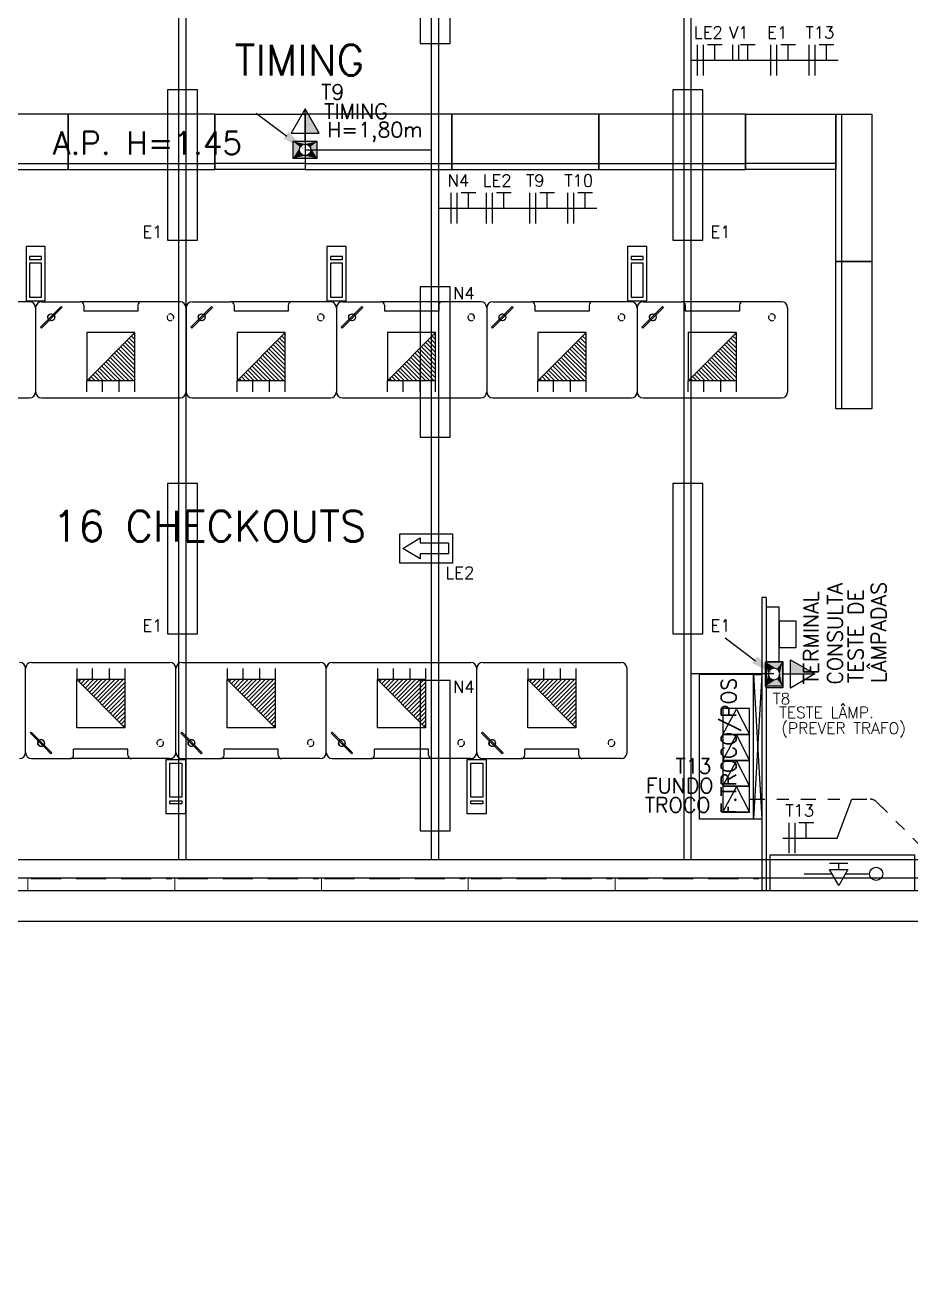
# Model space of a CAD drawing. Header units: metres. Extents: x -367 to 368, y -238 to 226.
# Drawn here: x 206.63 to 213.99, y 196.98 to 207.45 of the extents above; entities that cross this region are included whole.
import ezdxf
from ezdxf.enums import TextEntityAlignment as Align

# ---------------------------------------------------------------- set-up
doc = ezdxf.new("R2010")
doc.units = ezdxf.units.M
for name, pattern in [('CONTINOUS', [0]), ('DASHDOT2', [0.5, 0.25, -0.125, 0, -0.125]), ('LA_BAU_BASES GERAIS_R00$0$LA_BAU_MERC_R01$0$HIDDEN', [0.375, 0.25, -0.125])]:
    doc.linetypes.add(name, pattern=pattern)
for name, color, linetype in [('A-SIMBELET', 10, 'Continuous'), ('ELE-ELÉTRICA', 160, 'Continuous'), ('INCENDIO', 10, 'CONTINOUS'), ('LA_BAU_BASES GERAIS_R00$0$base', 253, 'Continuous'), ('LA_BAU_BASES GERAIS_R00$0$LA_BAU_MERC_R01$0$CHECK-OUT', 6, 'Continuous'), ('LA_BAU_LUM TÉRREO_R02$0$ARQ-HAC-251', 251, 'Continuous'), ('LA_BAU_LUM TÉRREO_R02$0$ARQ-LUM', 2, 'Continuous')]:
    doc.layers.add(name, color=color, linetype=linetype)
doc.styles.add('LA_BAU_BASES GERAIS_R00$0$LA_BAU_MERC_R01$0$R40-125-RS', font='romans.shx', dxfattribs={"height": 0.1248})
doc.styles.add('LA_BAU_BASES GERAIS_R00$0$LA_BAU_MERC_R01$0$R60-125-RS', font='romans.shx', dxfattribs={"height": 0.19})
doc.styles.add('LA_BAU_BASES GERAIS_R00$0$LA_BAU_MERC_R01$0$R80-125-RS', font='romans.shx', dxfattribs={"height": 0.25375})
doc.styles.add('LA_BAU_BASES GERAIS_R00$0$LA_BAU_MERC_R01$0$RS80', font='ROMANS', dxfattribs={"height": 0.18})
doc.styles.add('LA_BAU_BASES GERAIS_R00$0$R60-125-RS', font='romans.shx', dxfattribs={"height": 0.19})
doc.styles.add('LA_BAU_BASES GERAIS_R00$0$R80-100-RS', font='romans.shx', dxfattribs={"height": 0.203})
doc.styles.get("Standard").update_dxf_attribs({"font": 'romans.shx'})
pattern_1 = [(45, (200.66, 197.437384), (-0.0561266, 0.0561266), [])]

# ---------------------------------------------------------------- blocks, each defined once
blk = doc.blocks.new('LA_BAU_BASES GERAIS_R00$0$LA_BAU_ALVENARIA TÉRREO_R01')
at = {"layer": 'LA_BAU_BASES GERAIS_R00$0$base', "linetype": 'Continuous'}
for p, q in [((213.314, 200.482), (213.465, 200.482)), ((213.39, 200.427), (213.39, 200.482)), ((213.102, 200.392), (213.335, 200.392)), ((213.445, 200.392), (213.647, 200.392))]:
    blk.add_line(p, q, dxfattribs=at)
for points in [[(244.37, 177.984), (244.37, 197.72), (244.49, 197.72), (244.49, 198.93), (245.022, 198.93), (245.022, 199.259), (244.872, 199.259), (244.872, 199.08), (244.37, 199.08), (244.37, 200.03), (244.872, 200.03), (244.872, 199.86), (245.022, 199.86), (245.022, 200.25), (235.3, 200.25), (235.3, 200.601), (235.15, 200.601), (235.15, 200.25), (200.064, 200.25)], [(200.03, 200.25), (200, 200.25), (200, 200), (244.01, 200), (244.01, 177.95), (244.37, 177.95), (244.37, 177.95)]]:
    blk.add_lwpolyline(points, dxfattribs=at)
for points in [[(212.821, 200.25), (212.821, 200.55), (214.021, 200.55), (214.021, 200.25)], [(213.314, 200.427), (213.465, 200.427), (213.39, 200.296)]]:
    blk.add_lwpolyline(points, close=True, dxfattribs=at)
blk.add_circle((213.702, 200.392), 0.0549, dxfattribs=at)
blk = doc.blocks.new('LA_BAU_BASES GERAIS_R00$0$LA_BAU_MERC_R01$0$MON')
at = {"layer": 'LA_BAU_BASES GERAIS_R00$0$LA_BAU_MERC_R01$0$CHECK-OUT', "color": 8}
for p, q in [((76.653, 39.314), (76.661, 39.322)), ((76.772, 39.195), (76.653, 39.314)), ((76.832, 39.151), (76.661, 39.322)), ((76.772, 39.195), (76.824, 39.143)), ((76.824, 39.143), (76.832, 39.151))]:
    blk.add_line(p, q, dxfattribs=at)
for start, end in [(56.537, 123.463), (326.537, 56.537), (146.537, 236.537), (236.537, 303.463)]:
    blk.add_arc((76.743, 39.232), 0.028, start, end, dxfattribs=at)
blk = doc.blocks.new('LA_BAU_BASES GERAIS_R00$0$LA_BAU_MERC_R01$0$FTPOS')
for p, q in [((-1.2, 0), (0, 0)), ((-1.2, -0.07), (-1.2, 0)), ((-1.2, -0.07), (0, 0)), ((-1.2, 0), (0, -0.07)), ((0, -0.07), (0, 0))]:
    blk.add_line(p, q)
blk.add_lwpolyline([(-1.2, -0.52), (0, -0.52), (0, -0.07), (-1.2, -0.07)], close=True)
at = {"style": 'LA_BAU_BASES GERAIS_R00$0$LA_BAU_MERC_R01$0$R40-125-RS', "width": 0.900554}
blk.add_text('F.TROCO/POS', height=0.1248, rotation=180, dxfattribs=at).set_placement((-0.036, -0.214), (-1.171, -0.214), align=Align.FIT)
blk = doc.blocks.new('LA_BAU_BASES GERAIS_R00$0$LA_BAU_MERC_R01')
at = {"layer": 'LA_BAU_BASES GERAIS_R00$0$base'}
h = blk.add_hatch(dxfattribs=at)
h.set_pattern_fill('ANSI31', color=256, scale=0.2, angle=1080.0001, style=0)
h.set_pattern_definition([(135.00015, (224.828037, 242.559148), (0.017677624, 0.017677715), [])])
h.paths.add_polyline_path([(207.14, 204.493), (207.54, 204.493), (207.54, 204.893)])
h = blk.add_hatch(dxfattribs=at)
h.set_pattern_fill('ANSI31', color=256, scale=0.2, angle=1080.0001, style=0)
h.set_pattern_definition([(135.00015, (226.078037, 242.559148), (0.017677624, 0.017677715), [])])
h.paths.add_polyline_path([(208.39, 204.493), (208.79, 204.493), (208.79, 204.893)])
h = blk.add_hatch(dxfattribs=at)
h.set_pattern_fill('ANSI31', color=256, scale=0.2, angle=1080.0001, style=0)
h.set_pattern_definition([(135.00015, (227.328037, 242.559148), (0.017677624, 0.017677715), [])])
h.paths.add_polyline_path([(209.64, 204.493), (210.04, 204.493), (210.04, 204.893)])
h = blk.add_hatch(dxfattribs=at)
h.set_pattern_fill('ANSI31', color=256, scale=0.2, angle=1080.0001, style=0)
h.set_pattern_definition([(135.00015, (228.578037, 242.559148), (0.017677624, 0.017677715), [])])
h.paths.add_polyline_path([(210.89, 204.493), (211.29, 204.493), (211.29, 204.893)])
h = blk.add_hatch(dxfattribs=at)
h.set_pattern_fill('ANSI31', color=256, scale=0.2, angle=1080.0001, style=0)
h.set_pattern_definition([(135.00015, (229.828037, 242.559148), (0.017677624, 0.017677715), [])])
h.paths.add_polyline_path([(212.14, 204.493), (212.54, 204.493), (212.54, 204.893)])
h = blk.add_hatch(dxfattribs=at)
h.set_pattern_fill('ANSI31', color=256, scale=0.2, angle=900.0001, style=0)
h.set_pattern_definition([(224.99985, (224.74356, 163.940852), (0.017677624, -0.017677715), [])])
h.paths.add_polyline_path([(207.056, 202.007), (207.456, 202.007), (207.456, 201.607)])
h = blk.add_hatch(dxfattribs=at)
h.set_pattern_fill('ANSI31', color=256, scale=0.2, angle=900.0001, style=0)
h.set_pattern_definition([(224.99985, (225.99356, 163.940852), (0.017677624, -0.017677715), [])])
h.paths.add_polyline_path([(208.306, 202.007), (208.706, 202.007), (208.706, 201.607)])
h = blk.add_hatch(dxfattribs=at)
h.set_pattern_fill('ANSI31', color=256, scale=0.2, angle=900.0001, style=0)
h.set_pattern_definition([(224.99985, (227.24356, 163.940852), (0.017677624, -0.017677715), [])])
h.paths.add_polyline_path([(209.556, 202.007), (209.956, 202.007), (209.956, 201.607)])
h = blk.add_hatch(dxfattribs=at)
h.set_pattern_fill('ANSI31', color=256, scale=0.2, angle=900.0001, style=0)
h.set_pattern_definition([(224.99985, (228.49356, 163.940852), (0.017677624, -0.017677715), [])])
h.paths.add_polyline_path([(210.806, 202.007), (211.206, 202.007), (211.206, 201.607)])
for p, q in [((206.985, 206.71), (205.765, 206.71)), ((208.205, 206.71), (206.985, 206.71)), ((206.985, 206.71), (206.985, 206.25)), ((206.985, 206.25), (206.985, 206.71)), ((208.205, 206.71), (208.955, 206.71)), ((208.205, 206.71), (208.205, 206.25)), ((208.205, 206.25), (208.205, 206.71)), ((208.955, 206.71), (208.955, 206.25)), ((210.175, 206.71), (208.955, 206.71)), ((208.955, 206.71), (208.955, 206.25)), ((211.395, 206.71), (210.175, 206.71)), ((210.175, 206.71), (210.175, 206.25)), ((210.175, 206.25), (210.175, 206.71)), ((212.615, 206.71), (211.395, 206.71)), ((211.395, 206.71), (211.395, 206.25)), ((211.395, 206.25), (211.395, 206.71)), ((212.615, 206.71), (213.365, 206.71)), ((212.615, 206.71), (212.615, 206.25)), ((212.615, 206.25), (212.615, 206.71)), ((213.365, 206.71), (213.365, 206.25)), ((213.365, 206.71), (213.665, 206.71)), ((213.365, 205.485), (213.365, 206.71)), ((213.415, 205.485), (213.415, 206.71)), ((213.665, 206.71), (213.665, 205.485)), ((205.765, 206.3), (206.985, 206.3)), ((206.985, 206.3), (208.205, 206.3)), ((208.955, 206.3), (208.205, 206.3)), ((208.955, 206.3), (210.175, 206.3)), ((210.175, 206.3), (211.395, 206.3)), ((211.395, 206.3), (212.615, 206.3)), ((213.365, 206.3), (212.615, 206.3)), ((205.765, 206.25), (206.985, 206.25)), ((206.985, 206.25), (208.205, 206.25)), ((208.955, 206.25), (208.205, 206.25)), ((208.955, 206.25), (210.175, 206.25)), ((210.175, 206.25), (211.395, 206.25)), ((211.395, 206.25), (212.615, 206.25)), ((213.365, 206.25), (212.615, 206.25)), ((213.665, 205.485), (213.365, 205.485)), ((213.365, 205.485), (213.665, 205.485)), ((213.365, 204.26), (213.365, 205.485)), ((213.415, 204.26), (213.415, 205.485)), ((213.665, 205.485), (213.665, 204.26)), ((206.665, 205.15), (206.345, 205.15)), ((206.765, 205.15), (207.085, 205.15)), ((207.595, 205.15), (207.085, 205.15)), ((207.915, 205.15), (207.595, 205.15)), ((208.015, 205.15), (208.335, 205.15)), ((208.845, 205.15), (208.335, 205.15)), ((209.165, 205.15), (208.845, 205.15)), ((209.265, 205.15), (209.585, 205.15)), ((210.095, 205.15), (209.585, 205.15)), ((210.415, 205.15), (210.095, 205.15)), ((210.515, 205.15), (210.835, 205.15)), ((211.345, 205.15), (210.835, 205.15)), ((211.665, 205.15), (211.345, 205.15)), ((211.765, 205.15), (212.085, 205.15)), ((212.595, 205.15), (212.085, 205.15)), ((212.915, 205.15), (212.595, 205.15)), ((206.715, 205.1), (206.715, 204.6)), ((206.715, 205.1), (206.715, 204.4)), ((207.115, 205.12), (207.115, 205.07)), ((207.565, 205.07), (207.115, 205.07)), ((207.565, 205.12), (207.565, 205.07)), ((207.965, 205.1), (207.965, 204.4)), ((207.965, 205.1), (207.965, 204.6)), ((208.365, 205.12), (208.365, 205.07)), ((208.815, 205.07), (208.365, 205.07)), ((208.815, 205.12), (208.815, 205.07)), ((209.215, 205.1), (209.215, 204.6)), ((209.215, 205.1), (209.215, 204.4)), ((209.615, 205.12), (209.615, 205.07)), ((210.065, 205.07), (209.615, 205.07)), ((210.065, 205.12), (210.065, 205.07)), ((210.465, 205.1), (210.465, 204.4)), ((210.465, 205.1), (210.465, 204.6)), ((210.865, 205.12), (210.865, 205.07)), ((211.315, 205.07), (210.865, 205.07)), ((211.315, 205.12), (211.315, 205.07)), ((211.715, 205.1), (211.715, 204.6)), ((211.715, 205.1), (211.715, 204.4)), ((212.115, 205.12), (212.115, 205.07)), ((212.565, 205.07), (212.115, 205.07)), ((212.565, 205.12), (212.565, 205.07)), ((212.965, 205.1), (212.965, 204.6)), ((207.54, 204.893), (207.14, 204.493)), ((207.54, 204.893), (207.14, 204.893)), ((207.14, 204.893), (207.14, 204.493)), ((207.54, 204.493), (207.54, 204.893)), ((208.79, 204.893), (208.39, 204.493)), ((208.79, 204.893), (208.39, 204.893)), ((208.39, 204.893), (208.39, 204.493)), ((208.79, 204.493), (208.79, 204.893)), ((210.04, 204.893), (209.64, 204.493)), ((210.04, 204.893), (209.64, 204.893)), ((209.64, 204.893), (209.64, 204.493)), ((210.04, 204.493), (210.04, 204.893)), ((211.29, 204.893), (210.89, 204.493)), ((211.29, 204.893), (210.89, 204.893)), ((210.89, 204.893), (210.89, 204.493)), ((211.29, 204.493), (211.29, 204.893)), ((212.54, 204.893), (212.14, 204.493)), ((212.54, 204.893), (212.14, 204.893)), ((212.14, 204.893), (212.14, 204.493)), ((212.54, 204.493), (212.54, 204.893)), ((206.715, 204.6), (206.715, 204.4)), ((207.965, 204.6), (207.965, 204.4)), ((209.215, 204.6), (209.215, 204.4)), ((210.465, 204.6), (210.465, 204.4)), ((211.715, 204.6), (211.715, 204.4)), ((212.965, 204.6), (212.965, 204.4)), ((207.54, 204.493), (207.14, 204.493)), ((207.14, 204.4), (207.14, 204.493)), ((207.27, 204.4), (207.27, 204.493)), ((207.41, 204.4), (207.41, 204.493)), ((207.54, 204.4), (207.54, 204.493)), ((208.79, 204.493), (208.39, 204.493)), ((208.39, 204.4), (208.39, 204.493)), ((208.52, 204.4), (208.52, 204.493)), ((208.66, 204.4), (208.66, 204.493)), ((208.79, 204.4), (208.79, 204.493)), ((210.04, 204.493), (209.64, 204.493)), ((209.64, 204.4), (209.64, 204.493)), ((209.77, 204.4), (209.77, 204.493)), ((209.91, 204.4), (209.91, 204.493)), ((210.04, 204.4), (210.04, 204.493)), ((211.29, 204.493), (210.89, 204.493)), ((210.89, 204.4), (210.89, 204.493)), ((211.02, 204.4), (211.02, 204.493)), ((211.16, 204.4), (211.16, 204.493)), ((211.29, 204.4), (211.29, 204.493)), ((212.54, 204.493), (212.14, 204.493)), ((212.14, 204.4), (212.14, 204.493)), ((212.27, 204.4), (212.27, 204.493)), ((212.41, 204.4), (212.41, 204.493)), ((212.54, 204.4), (212.54, 204.493)), ((205.515, 204.35), (206.665, 204.35)), ((206.765, 204.35), (207.915, 204.35)), ((208.015, 204.35), (209.165, 204.35)), ((209.265, 204.35), (210.415, 204.35)), ((210.515, 204.35), (211.665, 204.35)), ((211.765, 204.35), (212.915, 204.35)), ((213.665, 204.26), (213.365, 204.26)), ((212.751, 202.69), (212.751, 200.25)), ((212.786, 202.69), (212.751, 202.69)), ((212.786, 202.69), (212.786, 200.25)), ((212.896, 202.609), (212.786, 202.609)), ((212.786, 202.609), (212.786, 202.159)), ((212.896, 202.159), (212.896, 202.609)), ((213.036, 202.494), (212.896, 202.494)), ((212.896, 202.494), (212.896, 202.274)), ((213.036, 202.274), (213.036, 202.494)), ((212.896, 202.274), (213.036, 202.274)), ((206.681, 202.15), (207.831, 202.15)), ((207.931, 202.15), (209.081, 202.15)), ((209.181, 202.15), (210.331, 202.15)), ((210.431, 202.15), (211.581, 202.15)), ((212.786, 201.939), (212.786, 202.159)), ((212.786, 202.159), (212.926, 202.159)), ((212.786, 202.159), (212.896, 202.159)), ((212.926, 202.159), (212.926, 201.939)), ((206.631, 201.9), (206.631, 202.1)), ((206.631, 201.4), (206.631, 202.1)), ((207.056, 202.1), (207.056, 202.007)), ((207.456, 201.607), (207.056, 202.007)), ((207.056, 201.607), (207.056, 202.007)), ((207.456, 202.007), (207.056, 202.007)), ((207.186, 202.1), (207.186, 202.007)), ((207.326, 202.1), (207.326, 202.007)), ((207.456, 202.1), (207.456, 202.007)), ((207.456, 202.007), (207.456, 201.607)), ((207.881, 201.9), (207.881, 202.1)), ((207.881, 201.4), (207.881, 202.1)), ((208.306, 202.1), (208.306, 202.007)), ((208.706, 201.607), (208.306, 202.007)), ((208.306, 201.607), (208.306, 202.007)), ((208.706, 202.007), (208.306, 202.007)), ((208.436, 202.1), (208.436, 202.007)), ((208.576, 202.1), (208.576, 202.007)), ((208.706, 202.1), (208.706, 202.007)), ((208.706, 202.007), (208.706, 201.607)), ((209.131, 201.4), (209.131, 202.1)), ((209.131, 201.9), (209.131, 202.1)), ((209.556, 202.1), (209.556, 202.007)), ((209.956, 201.607), (209.556, 202.007)), ((209.556, 201.607), (209.556, 202.007)), ((209.956, 202.007), (209.556, 202.007)), ((209.686, 202.1), (209.686, 202.007)), ((209.826, 202.1), (209.826, 202.007)), ((209.956, 202.1), (209.956, 202.007)), ((209.956, 202.007), (209.956, 201.607)), ((210.381, 201.9), (210.381, 202.1)), ((210.381, 201.4), (210.381, 202.1)), ((210.806, 202.1), (210.806, 202.007)), ((211.206, 201.607), (210.806, 202.007)), ((210.806, 201.607), (210.806, 202.007)), ((211.206, 202.007), (210.806, 202.007)), ((210.936, 202.1), (210.936, 202.007)), ((211.076, 202.1), (211.076, 202.007)), ((211.206, 202.1), (211.206, 202.007)), ((211.206, 202.007), (211.206, 201.607)), ((211.631, 201.9), (211.631, 202.1)), ((206.631, 201.4), (206.631, 201.9)), ((207.881, 201.4), (207.881, 201.9)), ((209.131, 201.4), (209.131, 201.9)), ((210.381, 201.4), (210.381, 201.9)), ((211.631, 201.4), (211.631, 201.9)), ((212.926, 201.939), (212.786, 201.939)), ((207.456, 201.607), (207.056, 201.607)), ((208.706, 201.607), (208.306, 201.607)), ((209.956, 201.607), (209.556, 201.607)), ((211.206, 201.607), (210.806, 201.607)), ((207.031, 201.38), (207.031, 201.43)), ((207.481, 201.43), (207.031, 201.43)), ((207.481, 201.38), (207.481, 201.43)), ((208.281, 201.38), (208.281, 201.43)), ((208.731, 201.43), (208.281, 201.43)), ((208.731, 201.38), (208.731, 201.43)), ((209.531, 201.38), (209.531, 201.43)), ((209.981, 201.43), (209.531, 201.43)), ((209.981, 201.38), (209.981, 201.43)), ((210.781, 201.38), (210.781, 201.43)), ((211.231, 201.43), (210.781, 201.43)), ((211.231, 201.38), (211.231, 201.43)), ((206.681, 201.35), (207.001, 201.35)), ((207.511, 201.35), (207.001, 201.35)), ((207.831, 201.35), (207.511, 201.35)), ((207.931, 201.35), (208.251, 201.35)), ((208.761, 201.35), (208.251, 201.35)), ((209.081, 201.35), (208.761, 201.35)), ((209.181, 201.35), (209.501, 201.35)), ((210.011, 201.35), (209.501, 201.35)), ((210.331, 201.35), (210.011, 201.35)), ((210.431, 201.35), (210.751, 201.35)), ((211.261, 201.35), (210.751, 201.35)), ((211.581, 201.35), (211.261, 201.35))]:
    blk.add_line(p, q, dxfattribs=at)
at = {"layer": 'LA_BAU_BASES GERAIS_R00$0$base', "lineweight": 0}
for p, q in [((206.651, 200.35), (206.651, 200.25)), ((206.651, 200.25), (206.651, 200.35)), ((207.871, 200.35), (207.871, 200.25)), ((207.871, 200.25), (207.871, 200.35)), ((209.091, 200.35), (209.091, 200.25)), ((209.091, 200.25), (209.091, 200.35)), ((210.311, 200.35), (210.311, 200.25)), ((210.311, 200.25), (210.311, 200.35)), ((211.531, 200.35), (211.531, 200.25)), ((211.531, 200.25), (211.531, 200.35)), ((212.751, 200.25), (212.751, 200.35)), ((205.431, 200.25), (206.651, 200.25)), ((206.651, 200.25), (207.871, 200.25)), ((207.871, 200.25), (209.091, 200.25)), ((209.091, 200.25), (210.311, 200.25)), ((210.311, 200.25), (211.531, 200.25)), ((211.531, 200.25), (212.751, 200.25))]:
    blk.add_line(p, q, dxfattribs=at)
at = {"layer": 'LA_BAU_BASES GERAIS_R00$0$base', "linetype": 'LA_BAU_BASES GERAIS_R00$0$LA_BAU_MERC_R01$0$HIDDEN', "lineweight": 0}
for p, q in [((206.676, 200.35), (207.846, 200.35)), ((207.896, 200.35), (209.066, 200.35)), ((209.116, 200.35), (210.286, 200.35)), ((210.336, 200.35), (211.506, 200.35)), ((211.556, 200.35), (212.726, 200.35))]:
    blk.add_line(p, q, dxfattribs=at)
at = {"layer": 'LA_BAU_BASES GERAIS_R00$0$base'}
for points in [[(206.635, 205.158), (206.795, 205.158), (206.795, 205.608), (206.635, 205.608)], [(209.135, 205.158), (209.295, 205.158), (209.295, 205.608), (209.135, 205.608)], [(211.635, 205.158), (211.795, 205.158), (211.795, 205.608), (211.635, 205.608)], [(206.665, 205.5), (206.765, 205.5), (206.765, 205.526), (206.665, 205.526)], [(206.665, 205.188), (206.765, 205.188), (206.765, 205.469), (206.665, 205.469)], [(209.165, 205.5), (209.265, 205.5), (209.265, 205.526), (209.165, 205.526)], [(209.165, 205.188), (209.265, 205.188), (209.265, 205.469), (209.165, 205.469)], [(211.665, 205.5), (211.765, 205.5), (211.765, 205.526), (211.665, 205.526)], [(211.665, 205.188), (211.765, 205.188), (211.765, 205.469), (211.665, 205.469)], [(207.801, 201.342), (207.961, 201.342), (207.961, 200.892), (207.801, 200.892)], [(207.831, 201.312), (207.931, 201.312), (207.931, 201.031), (207.831, 201.031)], [(210.301, 201.342), (210.461, 201.342), (210.461, 200.892), (210.301, 200.892)], [(210.331, 201.312), (210.431, 201.312), (210.431, 201.031), (210.331, 201.031)], [(207.831, 201), (207.931, 201), (207.931, 200.974), (207.831, 200.974)], [(210.331, 201), (210.431, 201), (210.431, 200.974), (210.331, 200.974)]]:
    blk.add_lwpolyline(points, close=True, dxfattribs=at)
for centre in [(206.845, 205.02), (208.095, 205.02), (209.345, 205.02), (210.595, 205.02), (211.845, 205.02), (206.76, 201.48), (208.01, 201.48), (209.26, 201.48), (210.51, 201.48)]:
    blk.add_circle(centre, 0.0281, dxfattribs=at)
for centre, radius, start, end in [((206.665, 205.1), 0.05, 0, 90), ((206.765, 205.1), 0.05, 90, 180), ((207.085, 205.12), 0.03, 360, 90), ((207.595, 205.12), 0.03, 90, 180), ((207.915, 205.1), 0.05, 0, 90), ((208.015, 205.1), 0.05, 90, 180), ((208.335, 205.12), 0.03, 360, 90), ((208.845, 205.12), 0.03, 90, 180), ((209.165, 205.1), 0.05, 0, 90), ((209.265, 205.1), 0.05, 90, 180), ((209.585, 205.12), 0.03, 360, 90), ((210.095, 205.12), 0.03, 90, 180), ((210.415, 205.1), 0.05, 0, 90), ((210.515, 205.1), 0.05, 90, 180), ((210.835, 205.12), 0.03, 360, 90), ((211.345, 205.12), 0.03, 90, 180), ((211.665, 205.1), 0.05, 0, 90), ((211.765, 205.1), 0.05, 90, 180), ((212.085, 205.12), 0.03, 360, 90), ((212.595, 205.12), 0.03, 90, 180), ((212.915, 205.1), 0.05, 0, 90), ((207.835, 205.02), 0.028, 146.537, 236.537), ((207.835, 205.02), 0.028, 56.537, 123.463), ((207.835, 205.02), 0.028, 326.537, 56.537), ((209.085, 205.02), 0.028, 146.537, 236.537), ((209.085, 205.02), 0.028, 56.537, 123.463), ((209.085, 205.02), 0.028, 326.537, 56.537), ((210.335, 205.02), 0.028, 146.537, 236.537), ((210.335, 205.02), 0.028, 56.537, 123.463), ((210.335, 205.02), 0.028, 326.537, 56.537), ((211.585, 205.02), 0.028, 146.537, 236.537), ((211.585, 205.02), 0.028, 56.537, 123.463), ((211.585, 205.02), 0.028, 326.537, 56.537), ((212.835, 205.02), 0.028, 146.537, 236.537), ((212.835, 205.02), 0.028, 56.537, 123.463), ((212.835, 205.02), 0.028, 326.537, 56.537), ((207.835, 205.02), 0.028, 236.537, 303.463), ((209.085, 205.02), 0.028, 236.537, 303.463), ((210.335, 205.02), 0.028, 236.537, 303.463), ((211.585, 205.02), 0.028, 236.537, 303.463), ((212.835, 205.02), 0.028, 236.537, 303.463), ((206.665, 204.4), 0.05, 270, 0), ((206.765, 204.4), 0.05, 180, 270), ((207.915, 204.4), 0.05, 270, 0), ((208.015, 204.4), 0.05, 180, 270), ((209.165, 204.4), 0.05, 270, 0), ((209.265, 204.4), 0.05, 180, 270), ((210.415, 204.4), 0.05, 270, 0), ((210.515, 204.4), 0.05, 180, 270), ((211.665, 204.4), 0.05, 270, 0), ((211.765, 204.4), 0.05, 180, 270), ((212.915, 204.4), 0.05, 270, 0), ((206.581, 202.1), 0.05, 360, 90), ((206.681, 202.1), 0.05, 90, 180), ((207.831, 202.1), 0.05, 360, 90), ((207.931, 202.1), 0.05, 90, 180), ((209.081, 202.1), 0.05, 360, 90), ((209.181, 202.1), 0.05, 90, 180), ((210.331, 202.1), 0.05, 360, 90), ((210.431, 202.1), 0.05, 90, 180), ((211.581, 202.1), 0.05, 360, 90), ((207.751, 201.48), 0.028, 123.463, 213.463), ((207.751, 201.48), 0.028, 56.537, 123.463), ((207.751, 201.48), 0.028, 303.463, 33.463), ((209.001, 201.48), 0.028, 123.463, 213.463), ((209.001, 201.48), 0.028, 56.537, 123.463), ((209.001, 201.48), 0.028, 303.463, 33.463), ((210.251, 201.48), 0.028, 123.463, 213.463), ((210.251, 201.48), 0.028, 56.537, 123.463), ((210.251, 201.48), 0.028, 303.463, 33.463), ((211.501, 201.48), 0.028, 123.463, 213.463), ((211.501, 201.48), 0.028, 56.537, 123.463), ((211.501, 201.48), 0.028, 303.463, 33.463), ((206.581, 201.4), 0.05, 270, 0), ((206.681, 201.4), 0.05, 180, 270), ((207.001, 201.38), 0.03, 270, 0), ((207.511, 201.38), 0.03, 180, 270), ((207.751, 201.48), 0.028, 236.537, 303.463), ((207.831, 201.4), 0.05, 270, 0), ((207.931, 201.4), 0.05, 180, 270), ((208.251, 201.38), 0.03, 270, 0), ((208.761, 201.38), 0.03, 180, 270), ((209.001, 201.48), 0.028, 236.537, 303.463), ((209.081, 201.4), 0.05, 270, 0), ((209.181, 201.4), 0.05, 180, 270), ((209.501, 201.38), 0.03, 270, 0), ((210.011, 201.38), 0.03, 180, 270), ((210.251, 201.48), 0.028, 236.537, 303.463), ((210.331, 201.4), 0.05, 270, 0), ((210.431, 201.4), 0.05, 180, 270), ((210.751, 201.38), 0.03, 270, 0), ((211.261, 201.38), 0.03, 180, 270), ((211.501, 201.48), 0.028, 236.537, 303.463), ((211.581, 201.4), 0.05, 270, 0)]:
    blk.add_arc(centre, radius, start, end, dxfattribs=at)
at = {"layer": 'LA_BAU_BASES GERAIS_R00$0$base', "xscale": -1, "rotation": 180}
for p in [(130.102, 244.252), (131.352, 244.252), (132.602, 244.252), (133.852, 244.252), (135.102, 244.252)]:
    blk.add_blockref('LA_BAU_BASES GERAIS_R00$0$LA_BAU_MERC_R01$0$MON', p, dxfattribs=at)
at = {"layer": 'LA_BAU_BASES GERAIS_R00$0$base', "rotation": 270}
blk.add_blockref('LA_BAU_BASES GERAIS_R00$0$LA_BAU_MERC_R01$0$FTPOS', (212.751, 200.851), dxfattribs=at)
at = {"layer": 'LA_BAU_BASES GERAIS_R00$0$base'}
for p in [(130.018, 162.248), (131.268, 162.248), (132.518, 162.248), (133.768, 162.248)]:
    blk.add_blockref('LA_BAU_BASES GERAIS_R00$0$LA_BAU_MERC_R01$0$MON', p, dxfattribs=at)
at = {"layer": 'LA_BAU_BASES GERAIS_R00$0$base', "style": 'LA_BAU_BASES GERAIS_R00$0$LA_BAU_MERC_R01$0$R80-125-RS'}
for s, height, p in [('TIMING', 0.2537, (208.369, 207.032)), ('16 CHECKOUTS', 0.25375, (206.853, 203.157))]:
    blk.add_text(s, height=height, dxfattribs=at).set_placement(p)
at = {"layer": 'LA_BAU_BASES GERAIS_R00$0$base', "style": 'LA_BAU_BASES GERAIS_R00$0$LA_BAU_MERC_R01$0$R60-125-RS'}
blk.add_text('A.P. H=1.45', height=0.19, dxfattribs=at).set_placement((207.644, 206.375), align=Align.CENTER)
at = {"layer": 'LA_BAU_BASES GERAIS_R00$0$base', "style": 'LA_BAU_BASES GERAIS_R00$0$LA_BAU_MERC_R01$0$R40-125-RS'}
for s, p in [('TERMINAL', (213.222, 201.966, -1.047)), ('CONSULTA', (213.422, 201.966, -1.047)), ('TESTE DE', (213.593, 201.978)), ('LÂMPADAS', (213.785, 201.979))]:
    blk.add_text(s, height=0.1248, rotation=90, dxfattribs=at).set_placement(p)
at = {"layer": 'LA_BAU_BASES GERAIS_R00$0$base', "text_generation_flag": 4}
for tag, height, rotation, style, p in [('CD H=1.45', 0.12, 180, 'LA_BAU_BASES GERAIS_R00$0$LA_BAU_MERC_R01$0$RS80', (261.738, 205.549)), ('CD H=1.45', 0.12, 180, 'LA_BAU_BASES GERAIS_R00$0$LA_BAU_MERC_R01$0$RS80', (262.989, 205.549)), ('CD H=2.25', 0.125, 270, 'LA_BAU_BASES GERAIS_R00$0$LA_BAU_MERC_R01$0$R40-125-RS', (266.17, 203.663)), ('CD H=1.45', 0.12, 180, 'LA_BAU_BASES GERAIS_R00$0$LA_BAU_MERC_R01$0$RS80', (261.354, 202.826)), ('CD H=1.45', 0.12, 180, 'LA_BAU_BASES GERAIS_R00$0$LA_BAU_MERC_R01$0$RS80', (262.605, 202.826)), ('CD H=1.45', 0.12, 180, 'LA_BAU_BASES GERAIS_R00$0$LA_BAU_MERC_R01$0$RS80', (263.857, 202.826)), ('CD H=1.45', 0.12, 180, 'LA_BAU_BASES GERAIS_R00$0$LA_BAU_MERC_R01$0$RS80', (265.108, 202.826))]:
    blk.add_attdef(tag, text='', height=height, rotation=rotation, dxfattribs=dict(at, style=style)).set_placement(p, align=Align.MIDDLE)
at = {"layer": 'LA_BAU_BASES GERAIS_R00$0$base', "style": 'LA_BAU_BASES GERAIS_R00$0$LA_BAU_MERC_R01$0$RS80', "text_generation_flag": 4}
for p in [(261.764, 204.896), (263.015, 204.896)]:
    blk.add_attdef('CD H=1.45', text='', height=0.12, dxfattribs=at).set_placement(p, align=Align.MIDDLE)
at = {"layer": 'LA_BAU_BASES GERAIS_R00$0$base', "style": 'LA_BAU_BASES GERAIS_R00$0$LA_BAU_MERC_R01$0$R40-125-RS'}
for p in [(246.243, 203.098), (247.393, 203.098), (248.543, 203.098), (249.693, 203.098), (250.843, 203.098), (246.243, 202.318), (247.393, 202.318), (248.543, 202.318), (249.693, 202.318), (250.843, 202.318)]:
    blk.add_attdef('TIPO', text='', height=0.125, rotation=180, dxfattribs=at).set_placement(p, align=Align.MIDDLE)
blk = doc.blocks.new('LA_BAU_BASES GERAIS_R00')
at = {"layer": 'LA_BAU_BASES GERAIS_R00$0$base'}
for name in ['LA_BAU_BASES GERAIS_R00$0$LA_BAU_MERC_R01', 'LA_BAU_BASES GERAIS_R00$0$LA_BAU_ALVENARIA TÉRREO_R01']:
    blk.add_blockref(name, (0, 0), dxfattribs=at)
at = {"layer": 'LA_BAU_BASES GERAIS_R00$0$base', "style": 'LA_BAU_BASES GERAIS_R00$0$R60-125-RS'}
for p in [(242.782, 218.919), (358.637, 192.964)]:
    blk.add_attdef('S', text='', height=0.19, rotation=90, dxfattribs=at).set_placement(p, align=Align.MIDDLE_CENTER)
at = {"layer": 'LA_BAU_BASES GERAIS_R00$0$base', "style": 'LA_BAU_BASES GERAIS_R00$0$R80-100-RS'}
blk.add_attdef('ACESSO', text='', height=0.203, dxfattribs=at).set_placement((365.922, 191.987), align=Align.TOP_CENTER)
at = {"layer": 'LA_BAU_BASES GERAIS_R00$0$base', "style": 'LA_BAU_BASES GERAIS_R00$0$R60-125-RS'}
blk.add_attdef('S', text='', height=0.19, dxfattribs=at).set_placement((266.114, 180.913), align=Align.MIDDLE_CENTER)
blk = doc.blocks.new('A$C716F59AC')
at = {"layer": 'LA_BAU_LUM TÉRREO_R02$0$ARQ-HAC-251', "color": 160}
for p, q in [((-58.845, 22.569), (-58.845, 44.205)), ((-58.785, 22.569), (-58.785, 44.205)), ((-56.745, 22.569), (-56.745, 44.205)), ((-56.685, 22.569), (-56.685, 44.205)), ((-54.645, 22.569), (-54.645, 44.205)), ((-54.585, 22.569), (-54.585, 44.205))]:
    blk.add_line(p, q, dxfattribs=at)
at = {"layer": 'LA_BAU_LUM TÉRREO_R02$0$ARQ-HAC-251'}
for p, q in [((-58.785, 27.648), (-58.785, 44.205)), ((-54.585, 27.648), (-54.585, 44.205))]:
    blk.add_line(p, q, dxfattribs=at)
at = {"layer": 'LA_BAU_LUM TÉRREO_R02$0$ARQ-HAC-251', "color": 7}
blk.add_line((-56.745, 26.753), (-56.745, 32.515), dxfattribs=at)
at = {"layer": 'LA_BAU_LUM TÉRREO_R02$0$ARQ-LUM', "color": 7}
for points in [[(-56.59, 29.358), (-56.59, 30.608), (-56.84, 30.608), (-56.84, 29.358)], [(-56.59, 29.358), (-56.59, 30.608), (-56.84, 30.608), (-56.84, 29.358)], [(-58.69, 27.721), (-58.69, 28.971), (-58.94, 28.971), (-58.94, 27.721)], [(-58.69, 27.721), (-58.69, 28.971), (-58.94, 28.971), (-58.94, 27.721)], [(-54.49, 27.721), (-54.49, 28.971), (-54.74, 28.971), (-54.74, 27.721)], [(-54.49, 27.721), (-54.49, 28.971), (-54.74, 28.971), (-54.74, 27.721)], [(-56.59, 26.084), (-56.59, 27.334), (-56.84, 27.334), (-56.84, 26.084)], [(-56.59, 26.084), (-56.59, 27.334), (-56.84, 27.334), (-56.84, 26.084)], [(-58.69, 24.447), (-58.69, 25.697), (-58.94, 25.697), (-58.94, 24.447)], [(-58.69, 24.447), (-58.69, 25.697), (-58.94, 25.697), (-58.94, 24.447)], [(-54.49, 24.447), (-54.49, 25.697), (-54.74, 25.697), (-54.74, 24.447)], [(-54.49, 24.447), (-54.49, 25.697), (-54.74, 25.697), (-54.74, 24.447)], [(-56.59, 22.81), (-56.59, 24.06), (-56.84, 24.06), (-56.84, 22.81)], [(-56.59, 22.81), (-56.59, 24.06), (-56.84, 24.06), (-56.84, 22.81)]]:
    blk.add_lwpolyline(points, close=True, dxfattribs=at)
for points in [[(-58.69, 28.721), (-58.69, 28.971), (-58.94, 28.971), (-58.69, 28.721)], [(-54.49, 28.721), (-54.49, 28.971), (-54.74, 28.971), (-54.49, 28.721)], [(-58.69, 25.447), (-58.69, 25.697), (-58.94, 25.697), (-58.69, 25.447)], [(-54.49, 25.447), (-54.49, 25.697), (-54.74, 25.697), (-54.49, 25.447)]]:
    blk.add_solid(points, dxfattribs=at)
blk = doc.blocks.new('CD')
at = {"color": 10}
blk.add_lwpolyline([(0.15, 0.108), (0, 0.108), (0, -0.108), (0.15, -0.108)], close=True, dxfattribs=at)
blk.add_circle((0.075, 0), 0.0507, dxfattribs=at)
at = {"color": 10, "linetype": 'Continuous'}
for points in [[(0.024, 0), (0, 0.108), (0, -0.108)], [(0.025, 0.009), (0, 0.108), (0.024, 0)], [(0.027, 0.017), (0, 0.108), (0.025, 0.009)], [(0.031, 0.025), (0, 0.108), (0.027, 0.017)], [(0.036, 0.033), (0, 0.108), (0.031, 0.025)], [(0.042, 0.039), (0, 0.108), (0.036, 0.033)], [(0.05, 0.044), (0, 0.108), (0.042, 0.039)], [(0.058, 0.048), (0, 0.108), (0.05, 0.044)], [(0.066, 0.05), (0, 0.108), (0.058, 0.048)], [(0.075, 0.051), (0, 0.108), (0.066, 0.05)], [(0.084, 0.05), (0, 0.108), (0.075, 0.051)], [(0.092, 0.048), (0, 0.108), (0.084, 0.05)], [(0.1, 0.044), (0, 0.108), (0.092, 0.048)], [(0.15, 0.108), (0, 0.108), (0.1, 0.044)], [(0.15, 0.108), (0.1, 0.044), (0.108, 0.039)], [(0.15, 0.108), (0.108, 0.039), (0.114, 0.033)], [(0.15, 0.108), (0.114, 0.033), (0.119, 0.025)], [(0.15, 0.108), (0.119, 0.025), (0.123, 0.017)], [(0.15, 0.108), (0.123, 0.017), (0.125, 0.009)], [(0.15, 0.108), (0.125, 0.009), (0.126, 0)], [(0.15, 0.108), (0.126, 0), (0.15, -0.108)], [(0.025, -0.009), (0.024, 0), (0, -0.108)], [(0.027, -0.017), (0.025, -0.009), (0, -0.108)], [(0.031, -0.025), (0.027, -0.017), (0, -0.108)], [(0.036, -0.033), (0.031, -0.025), (0, -0.108)], [(0.042, -0.039), (0.036, -0.033), (0, -0.108)], [(0.05, -0.044), (0.042, -0.039), (0, -0.108)], [(0.058, -0.048), (0.05, -0.044), (0, -0.108)], [(0.1, -0.044), (0.092, -0.048), (0, -0.108)], [(0.15, -0.108), (0.1, -0.044), (0, -0.108)], [(0.066, -0.05), (0.058, -0.048), (0, -0.108)], [(0.092, -0.048), (0.084, -0.05), (0, -0.108)], [(0.075, -0.051), (0.066, -0.05), (0, -0.108)], [(0.084, -0.05), (0.075, -0.051), (0, -0.108)], [(0.15, -0.108), (0.108, -0.039), (0.1, -0.044)], [(0.15, -0.108), (0.114, -0.033), (0.108, -0.039)], [(0.15, -0.108), (0.119, -0.025), (0.114, -0.033)], [(0.15, -0.108), (0.123, -0.017), (0.119, -0.025)], [(0.15, -0.108), (0.125, -0.009), (0.123, -0.017)], [(0.15, -0.108), (0.126, 0), (0.125, -0.009)]]:
    blk.add_solid(points, dxfattribs=at)
blk = doc.blocks.new('A$C152F3989')
at = {"layer": 'ELE-ELÉTRICA', "color": 3}
for p, q in [((-38.725, 2.572), (-65.84, 2.572)), ((-65.84, 2.422), (-38.664, 2.42))]:
    blk.add_line(p, q, dxfattribs=at)
blk = doc.blocks.new('SETA')
at = {"layer": 'A-SIMBELET'}
for p, q in [((0.192, 0.638), (0.387, 0.755)), ((0.387, 0.755), (0.387, 0.697)), ((0.387, 0.521), (0.192, 0.638)), ((0.699, 0.697), (0.387, 0.697)), ((0.387, 0.578), (0.387, 0.521)), ((0.699, 0.578), (0.387, 0.578)), ((0.699, 0.697), (0.699, 0.578))]:
    blk.add_line(p, q, dxfattribs=at)
blk.add_lwpolyline([(0.745, 0.474), (0.16, 0.474), (0.16, 0.801), (0.745, 0.801)], close=True, dxfattribs=at)
blk = doc.blocks.new('A$C014F47B6')
at = {"layer": 'INCENDIO', "lineweight": 0, "xscale": 0.7500000000000008, "yscale": 0.75, "zscale": 0.7500000000000008, "rotation": 2.506848401428832e-06}
blk.add_blockref('SETA', (-58.059, -8.28), dxfattribs=at)

msp = doc.modelspace()

# ---------------------------------------------------------------- hatches: boundary and pattern name
at = {"layer": 'ELE-ELÉTRICA'}
for points in [[(208.817, 206.564), (208.775, 206.507), (208.96, 206.409)], [(212.715, 202.202), (212.672, 202.145), (212.857, 202.047)]]:
    msp.add_hatch(color=4, dxfattribs=at).paths.add_polyline_path(points)
h = msp.add_hatch(dxfattribs=at)
h.set_pattern_fill('ANSI31', color=2, scale=0.025, style=0)
h.set_pattern_definition(pattern_1)
edge = h.paths.add_edge_path()
edge.add_line((200.66, 200.509), (200.66, 200.359))
edge = h.paths.add_edge_path()
edge.add_line((200.66, 200.359), (227.836, 200.358))
edge = h.paths.add_edge_path()
edge.add_line((227.775, 200.509), (200.66, 200.509))
h = msp.add_hatch(dxfattribs=at)
h.set_pattern_fill('ANSI31', color=2, scale=0.025, style=0)
h.set_pattern_definition(pattern_1)
edge = h.paths.add_edge_path()
edge.add_line((200.66, 200.509), (200.66, 200.359))
edge = h.paths.add_edge_path()
edge.add_line((200.66, 200.359), (227.836, 200.358))
edge = h.paths.add_edge_path()
edge.add_line((227.775, 200.509), (200.66, 200.509))

# ---------------------------------------------------------------- linework, layer by layer
at = {"color": 2}
msp.add_line((213.378, 200.69), (213.499, 201.013), dxfattribs=at)
at = {"layer": 'ELE-ELÉTRICA', "color": 20}
for p, q in [((212.217, 207.032, 0), (212.217, 207.285, 0)), ((212.267, 207.032, 0), (212.267, 207.285, 0)), ((212.509, 207.159, 0), (212.509, 207.285, 0)), ((212.559, 207.159, 0), (212.559, 207.285, 0)), ((212.559, 207.159, 0), (212.559, 207.285, 0)), ((212.634, 207.159, 0), (212.634, 207.285, 0)), ((212.827, 207.032, 0), (212.827, 207.285, 0)), ((212.877, 207.032, 0), (212.877, 207.285, 0)), ((213.145, 207.032, 0), (213.145, 207.285, 0)), ((213.195, 207.032, 0), (213.195, 207.285, 0)), ((210.17, 205.8, 0), (210.17, 206.054, 0)), ((210.22, 205.8, 0), (210.22, 206.054, 0)), ((210.462, 205.8, 0), (210.462, 206.054, 0)), ((210.512, 205.8, 0), (210.512, 206.054, 0)), ((210.822, 205.8, 0), (210.822, 206.054, 0)), ((210.872, 205.8, 0), (210.872, 206.054, 0)), ((211.139, 205.8, 0), (211.139, 206.054, 0)), ((211.189, 205.8, 0), (211.189, 206.054, 0)), ((212.977, 200.563), (212.977, 200.817)), ((213.027, 200.563), (213.027, 200.817))]:
    msp.add_line(p, q, dxfattribs=at)
at = {"layer": 'ELE-ELÉTRICA', "color": 20, "linetype": 'Continuous'}
for p, q in [((212.422, 207.285, 0), (212.3, 207.285, 0)), ((212.361, 207.159, 0), (212.361, 207.285, 0)), ((212.695, 207.285, 0), (212.573, 207.285, 0)), ((213.032, 207.285, 0), (212.91, 207.285, 0)), ((212.971, 207.159, 0), (212.971, 207.285, 0)), ((213.35, 207.285, 0), (213.228, 207.285, 0)), ((213.289, 207.159, 0), (213.289, 207.285, 0)), ((210.375, 206.054, 0), (210.253, 206.054, 0)), ((210.314, 205.927, 0), (210.314, 206.054, 0)), ((210.667, 206.054, 0), (210.545, 206.054, 0)), ((210.606, 205.927, 0), (210.606, 206.054, 0)), ((211.027, 206.054, 0), (210.905, 206.054, 0)), ((210.966, 205.927, 0), (210.966, 206.054, 0)), ((211.345, 206.054, 0), (211.223, 206.054, 0)), ((211.284, 205.927, 0), (211.284, 206.054, 0)), ((213.182, 200.817), (213.06, 200.817)), ((213.121, 200.69), (213.121, 200.817))]:
    msp.add_line(p, q, dxfattribs=at)
at = {"layer": 'ELE-ELÉTRICA', "color": 2}
for p, q in [((212.165, 207.159, 0), (212.457, 207.159, 0)), ((212.457, 207.159, 0), (212.75, 207.159, 0)), ((212.75, 207.159, 0), (213.067, 207.159, 0)), ((213.067, 207.159, 0), (213.385, 207.159, 0)), ((210.065, 205.927, 0), (210.357, 205.927, 0)), ((210.357, 205.927, 0), (210.65, 205.927, 0)), ((210.65, 205.927, 0), (210.967, 205.927, 0)), ((210.744, 205.927, 0), (211.062, 205.927, 0)), ((211.062, 205.927, 0), (211.38, 205.927, 0)), ((212.925, 200.69), (213.378, 200.69))]:
    msp.add_line(p, q, dxfattribs=at)
at = {"layer": 'ELE-ELÉTRICA', "color": 4}
for p, q in [((208.802, 206.524), (208.549, 206.714)), ((212.699, 202.162), (212.447, 202.351))]:
    msp.add_line(p, q, dxfattribs=at)
at = {"layer": 'ELE-ELÉTRICA', "color": 10}
for p, q in [((208.955, 206.753), (208.838, 206.55)), ((209.072, 206.55), (208.955, 206.753)), ((208.955, 206.483), (208.955, 206.753)), ((208.838, 206.55), (209.072, 206.55)), ((212.99, 202.171), (213.193, 202.054)), ((212.99, 201.937), (212.99, 202.171)), ((212.923, 202.054), (213.193, 202.054)), ((213.193, 202.054), (212.99, 201.937))]:
    msp.add_line(p, q, dxfattribs=at)
at = {"layer": 'ELE-ELÉTRICA', "color": 160}
for p, q in [((208.955, 206.412), (210.005, 206.412)), ((212.852, 202.054), (212.165, 202.054))]:
    msp.add_line(p, q, dxfattribs=at)
at = {"layer": 'ELE-ELÉTRICA', "color": 210, "linetype": 'DASHDOT2', "ltscale": 0.5}
for p, q in [((212.65, 201.013), (213.652, 201.013)), ((214.396, 200.3), (213.705, 200.991))]:
    msp.add_line(p, q, dxfattribs=at)
at = {"layer": 'ELE-ELÉTRICA', "color": 10}
for points in [[(212.649, 201.551), (212.649, 201.766), (212.427, 201.766), (212.427, 201.551)], [(212.649, 201.551), (212.427, 201.551), (212.54, 201.762)], [(212.649, 201.336), (212.649, 201.551), (212.427, 201.551), (212.427, 201.336)], [(212.649, 201.336), (212.427, 201.336), (212.54, 201.547)], [(212.649, 201.12), (212.649, 201.336), (212.427, 201.336), (212.427, 201.12)], [(212.649, 201.12), (212.427, 201.12), (212.54, 201.332)], [(212.65, 200.905), (212.65, 201.12), (212.427, 201.12), (212.427, 200.905)], [(212.65, 200.905), (212.427, 200.905), (212.541, 201.116)]]:
    msp.add_lwpolyline(points, close=True, dxfattribs=at)
at = {"layer": 'ELE-ELÉTRICA', "color": 210, "linetype": 'DASHDOT2', "ltscale": 0.5}
msp.add_arc((213.652, 200.938), 0.075, 45, 90, dxfattribs=at)
at = {"layer": 'ELE-ELÉTRICA', "color": 10}
for points in [[(208.955, 206.55), (209.072, 206.55), (208.955, 206.753)], [(212.99, 202.054), (212.99, 202.171), (213.193, 202.054)]]:
    msp.add_solid(points, dxfattribs=at)

# ---------------------------------------------------------------- block references
at = {"color": 160}
msp.add_blockref('A$C716F59AC', (266.75, 177.94, 0), dxfattribs=at)
at = {"layer": 'ELE-ELÉTRICA', "color": 160}
for name, p in [('LA_BAU_BASES GERAIS_R00', (0, 0)), ('A$C152F3989', (266.5, 197.937))]:
    msp.add_blockref(name, p, dxfattribs=at)
at = {"layer": 'ELE-ELÉTRICA', "color": 10}
for p, xscale, yscale, zscale, rotation in [((208.955, 206.342), 0.9374999999998872, 0.9374999999998863, 0.9374999999998872, 90.00000250684839), ((212.782, 202.054), -0.9375, 0.9375, 0.9375, 180)]:
    msp.add_blockref('CD', p, dxfattribs=dict(at, xscale=xscale, yscale=yscale, zscale=zscale, rotation=rotation))
at = {"layer": 'INCENDIO', "color": 160}
msp.add_blockref('A$C014F47B6', (267.681, 210.9), dxfattribs=at)

# ---------------------------------------------------------------- texts
at = {"layer": 'A-SIMBELET'}
for s, p in [('E1', (207.686, 205.681, 0)), ('E1', (212.408, 205.681, 0)), ('N4', (210.274, 205.171, 0)), ('LE2', (210.241, 202.846, 0)), ('E1', (207.686, 202.407, 0)), ('E1', (212.408, 202.407, 0)), ('N4', (210.274, 201.897, 0))]:
    msp.add_text(s, height=0.1, dxfattribs=at).set_placement(p, align=Align.CENTER)
at = {"layer": 'ELE-ELÉTRICA', "color": 20}
for s, p in [('LE2', (212.186, 207.339, 0)), ('V1', (212.478, 207.339, 0)), ('E1', (212.796, 207.339, 0)), ('T13', (213.114, 207.339, 0)), ('N4', (210.139, 206.107, 0)), ('LE2', (210.431, 206.107, 0)), ('T9', (210.791, 206.107, 0)), ('T10', (211.109, 206.107, 0)), ('T13', (212.946, 200.87))]:
    msp.add_text(s, height=0.1, dxfattribs=at).set_placement(p)
at = {"layer": 'ELE-ELÉTRICA', "color": 10}
for s, height, p in [('T9', 0.125, (209.184, 206.831)), ('TIMING', 0.125, (209.378, 206.671)), ('H=1,80m', 0.125, (209.535, 206.517)), ('T8', 0.0938, (212.915, 201.802)), ('TESTE LÂMP.', 0.09375, (213.289, 201.687)), ('(PREVER TRAFO)', 0.09375, (213.431, 201.556)), ('T13', 0.125, (212.183, 201.226)), ('FUNDO ', 0.125, (212.111, 201.064)), ('TROCO', 0.125, (212.051, 200.902))]:
    msp.add_text(s, height=height, dxfattribs=at).set_placement(p, align=Align.CENTER)

doc.saveas('drawing.dxf')
